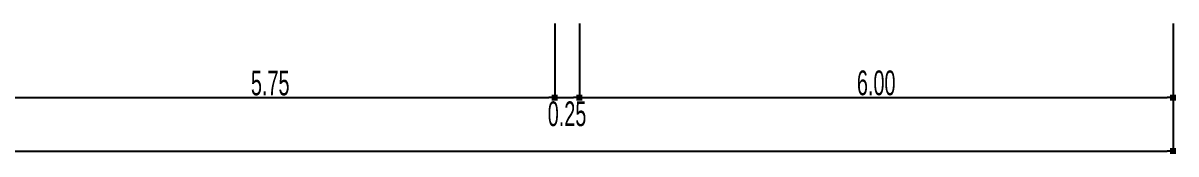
# Model space of a CAD drawing. Header units: millimetres. Extents: x 563079 to 571925, y 2063830 to 2067381.
# Drawn here: x 570931.5 to 571048, y 2066677.2 to 2066690.4 of the extents above; entities that cross this region are included whole.
import ezdxf

# ---------------------------------------------------------------- set-up
doc = ezdxf.new("R2010")
doc.units = ezdxf.units.MM
doc.header["$MEASUREMENT"] = 0
doc.layers.add('Congchiuluc', color=4, linetype='Continuous')
doc.layers.add('CONGDOC', color=4, linetype='Continuous')
doc.styles.add('CHUKICHTHUOC', font='', dxfattribs={"width": 0.7})
doc.styles.get('CHUKICHTHUOC').set_extended_font_data('.VnArial NarrowH')
doc.dimstyles.new('TNDH', dxfattribs={"dimscale": 0, "dimtxt": 2.5, "dimasz": 0.6, "dimexe": 0.18, "dimexo": 0.0625, "dimgap": 0.2, "dimtad": 1, "dimlfac": 0.1, "dimzin": 0, "dimdsep": 46, "dimtxsty": 'CHUKICHTHUOC', "dimblk": 'BOXFILLED', "dimcen": 0.09, "dimclrd": 8, "dimclre": 8, "dimclrt": 4, "dimadec": 0, "dimazin": 0, "dimtfac": 1, "dimtofl": 0, "dimtmove": 2, "dimatfit": 3, "dimfxl": 1, "dimtolj": 1, "dimtzin": 0, "dimarcsym": 2})

# ---------------------------------------------------------------- blocks, each defined once
blk = doc.blocks.new('_BoxFilled')
at = {"color": 0, "linetype": 'ByBlock', "lineweight": -2}
blk.add_line((-0.5, 0), (-1, 0), dxfattribs=at)
at = {"color": 0, "linetype": 'ByBlock'}
blk.add_solid([(-0.5, 0.5), (0.5, 0.5), (-0.5, -0.5), (0.5, -0.5)], dxfattribs=at)
blk = doc.blocks.new('*D72')
at = {"layer": 'CONGDOC', "color": 8, "linetype": 'Continuous', "lineweight": -2, "transparency": 16777216}
for p, q in [((570807.73, 2066690.35), (570807.73, 2066677.28)), ((571047.73, 2066690.35), (571047.73, 2066677.28)), ((570808.33, 2066677.46), (571047.13, 2066677.46))]:
    blk.add_line(p, q, dxfattribs=at)
at = {"layer": 'Defpoints', "color": 0, "linetype": 'Continuous', "transparency": 16777216}
for p in [(570807.73, 2066690.41), (571047.73, 2066690.41), (571047.73, 2066677.46)]:
    blk.add_point(p, dxfattribs=at)
at = {"layer": 'CONGDOC', "color": 8, "linetype": 'Continuous', "lineweight": -2, "transparency": 16777216, "xscale": 0.6, "yscale": 0.6, "zscale": 0.6, "rotation": 180}
blk.add_blockref('_BoxFilled', (570807.73, 2066677.46), dxfattribs=at)
at = {"layer": 'CONGDOC', "color": 8, "linetype": 'Continuous', "lineweight": -2, "transparency": 16777216, "xscale": 0.6, "yscale": 0.6, "zscale": 0.6}
blk.add_blockref('_BoxFilled', (571047.73, 2066677.46), dxfattribs=at)
at = {"layer": 'CONGDOC', "color": 4, "linetype": 'Continuous', "transparency": 16777216, "insert": (570927.73, 2066678.94), "char_height": 2.5, "attachment_point": 5, "style": 'CHUKICHTHUOC'}
blk.add_mtext('\\A1;24.00', dxfattribs=at)
blk = doc.blocks.new('*D75')
at = {"layer": 'Congchiuluc', "color": 8, "lineweight": -2, "transparency": 16777216}
for p, q in [((570987.73, 2066690.28), (570987.73, 2066682.68)), ((571047.73, 2066690.35), (571047.73, 2066682.68)), ((570988.33, 2066682.86), (571047.13, 2066682.86))]:
    blk.add_line(p, q, dxfattribs=at)
at = {"layer": 'Defpoints', "color": 0, "transparency": 16777216}
for p in [(570987.73, 2066690.35), (571047.73, 2066690.41), (571047.73, 2066682.86)]:
    blk.add_point(p, dxfattribs=at)
at = {"layer": 'Congchiuluc', "color": 8, "lineweight": -2, "transparency": 16777216, "xscale": 0.6, "yscale": 0.6, "zscale": 0.6, "rotation": 180}
blk.add_blockref('_BoxFilled', (570987.73, 2066682.86), dxfattribs=at)
at = {"layer": 'Congchiuluc', "color": 8, "lineweight": -2, "transparency": 16777216, "xscale": 0.6, "yscale": 0.6, "zscale": 0.6}
blk.add_blockref('_BoxFilled', (571047.73, 2066682.86), dxfattribs=at)
at = {"layer": 'Congchiuluc', "color": 4, "lineweight": 0, "transparency": 16777216, "insert": (571017.73, 2066684.34), "char_height": 2.5, "attachment_point": 5, "style": 'CHUKICHTHUOC'}
blk.add_mtext('\\A1;6.00', dxfattribs=at)
blk = doc.blocks.new('*D78')
at = {"layer": 'Congchiuluc', "color": 8, "lineweight": -2, "transparency": 16777216}
for p, q in [((570927.73, 2066690.35), (570927.73, 2066682.68)), ((570985.23, 2066690.35), (570985.23, 2066682.68)), ((570928.33, 2066682.86), (570984.63, 2066682.86))]:
    blk.add_line(p, q, dxfattribs=at)
at = {"layer": 'Defpoints', "color": 0, "transparency": 16777216}
for p in [(570927.73, 2066690.41), (570985.23, 2066690.41), (570985.23, 2066682.86)]:
    blk.add_point(p, dxfattribs=at)
at = {"layer": 'Congchiuluc', "color": 8, "lineweight": -2, "transparency": 16777216, "xscale": 0.6, "yscale": 0.6, "zscale": 0.6, "rotation": 180}
blk.add_blockref('_BoxFilled', (570927.73, 2066682.86), dxfattribs=at)
at = {"layer": 'Congchiuluc', "color": 8, "lineweight": -2, "transparency": 16777216, "xscale": 0.6, "yscale": 0.6, "zscale": 0.6}
blk.add_blockref('_BoxFilled', (570985.23, 2066682.86), dxfattribs=at)
at = {"layer": 'Congchiuluc', "color": 4, "lineweight": 0, "transparency": 16777216, "insert": (570956.48, 2066684.33), "char_height": 2.5, "attachment_point": 5, "style": 'CHUKICHTHUOC'}
blk.add_mtext('\\A1;5.75', dxfattribs=at)
blk = doc.blocks.new('*D79')
at = {"layer": 'Congchiuluc', "color": 8, "lineweight": -2, "transparency": 16777216}
for p, q in [((570985.23, 2066690.35), (570985.23, 2066682.68)), ((570987.73, 2066690.35), (570987.73, 2066682.68)), ((570985.83, 2066682.86), (570987.13, 2066682.86))]:
    blk.add_line(p, q, dxfattribs=at)
at = {"layer": 'Defpoints', "color": 0, "transparency": 16777216}
for p in [(570985.23, 2066690.41), (570987.73, 2066690.41), (570987.73, 2066682.86)]:
    blk.add_point(p, dxfattribs=at)
at = {"layer": 'Congchiuluc', "color": 8, "lineweight": -2, "transparency": 16777216, "xscale": 0.6, "yscale": 0.6, "zscale": 0.6, "rotation": 180}
blk.add_blockref('_BoxFilled', (570985.23, 2066682.86), dxfattribs=at)
at = {"layer": 'Congchiuluc', "color": 8, "lineweight": -2, "transparency": 16777216, "xscale": 0.6, "yscale": 0.6, "zscale": 0.6}
blk.add_blockref('_BoxFilled', (570987.73, 2066682.86), dxfattribs=at)
at = {"layer": 'Congchiuluc', "color": 4, "lineweight": 0, "transparency": 16777216, "insert": (570986.48, 2066681.21), "char_height": 2.5, "attachment_point": 5, "style": 'CHUKICHTHUOC'}
blk.add_mtext('\\A1;0.25', dxfattribs=at)

msp = doc.modelspace()

# ---------------------------------------------------------------- dimensions: what is measured, and where the dimension line sits
at = {"layer": 'Congchiuluc', "lineweight": 0}
for base, p1, p2, picture, middle in [((570985.22639, 2066682.85951), (570927.72639, 2066690.40946), (570985.22639, 2066690.40946), '*D78', (570956.47639, 2066684.33082)), ((571047.72639, 2066682.85951), (570987.72639, 2066690.34696), (571047.72639, 2066690.40946), '*D75', (571017.72639, 2066684.33594))]:
    dim = msp.add_linear_dim(base=base, p1=p1, p2=p2, dimstyle='TNDH', override={"dimscale": 1}, dxfattribs=at)
    dim.commit()
    dim.dimension.update_dxf_attribs({"geometry": picture, "text_midpoint": middle})
dim = msp.add_linear_dim(base=(570987.72639, 2066682.85951), p1=(570985.22639, 2066690.40946), p2=(570987.72639, 2066690.40946), dimstyle='TNDH', override={"dimscale": 1}, dxfattribs=at)
dim.commit()
dim.dimension.update_dxf_attribs({"geometry": '*D79', "text_midpoint": (570986.47639, 2066681.21475), "dimtype": 160})
at = {"layer": 'CONGDOC', "linetype": 'Continuous'}
dim = msp.add_linear_dim(base=(571047.72639, 2066677.46235), p1=(570807.72639, 2066690.40946), p2=(571047.72639, 2066690.40946), dimstyle='TNDH', override={"dimscale": 1}, dxfattribs=at)
dim.commit()
dim.dimension.update_dxf_attribs({"geometry": '*D72', "text_midpoint": (570927.72639, 2066678.93878)})

doc.saveas('drawing.dxf')
